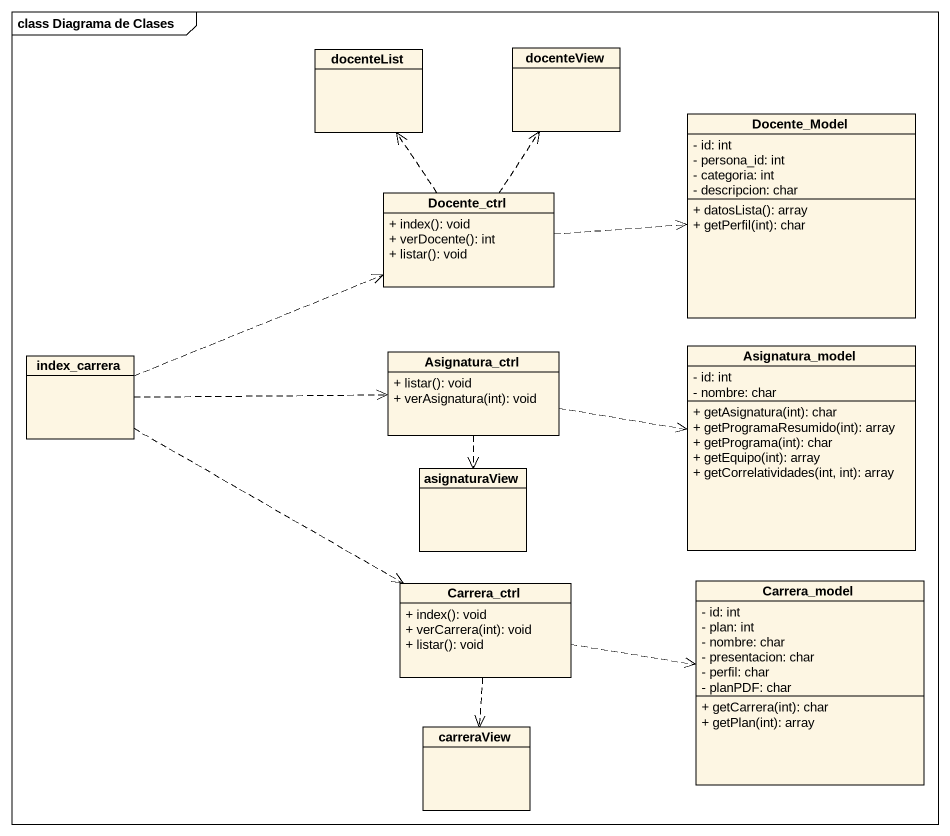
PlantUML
@startuml
mainframe class Diagrama de Clases
hide circle
hide empty members
skinparam classAttributeIconSize 0
class docenteList
class docenteView
class Docente_Model {
  - id: int
  - persona_id: int
  - categoria: int
  - descripcion: char
  + datosLista(): array
  + getPerfil(int): char
}
class Docente_ctrl {
  + index(): void
  + verDocente(): int
  + listar(): void
}
class index_carrera
class Asignatura_ctrl {
  + listar(): void
  + verAsignatura(int): void
}
class Asignatura_model {
  - id: int
  - nombre: char
  + getAsignatura(int): char
  + getProgramaResumido(int): array
  + getPrograma(int): char
  + getEquipo(int): array
  + getCorrelatividades(int, int): array
}
class asignaturaView
class Carrera_ctrl {
  + index(): void
  + verCarrera(int): void
  + listar(): void
}
class Carrera_model {
  - id: int
  - plan: int
  - nombre: char
  - presentacion: char
  - perfil: char
  - planPDF: char
  + getCarrera(int): char
  + getPlan(int): array
}
class carreraView
Docente_ctrl .up.> docenteList
Docente_ctrl .up.> docenteView
Docente_ctrl .right.> Docente_Model
index_carrera .right.> Docente_ctrl
index_carrera .right.> Asignatura_ctrl
index_carrera .right.> Carrera_ctrl
Asignatura_ctrl .right.> Asignatura_model
Asignatura_ctrl ..> asignaturaView
Carrera_ctrl .right.> Carrera_model
Carrera_ctrl ..> carreraView
@enduml
